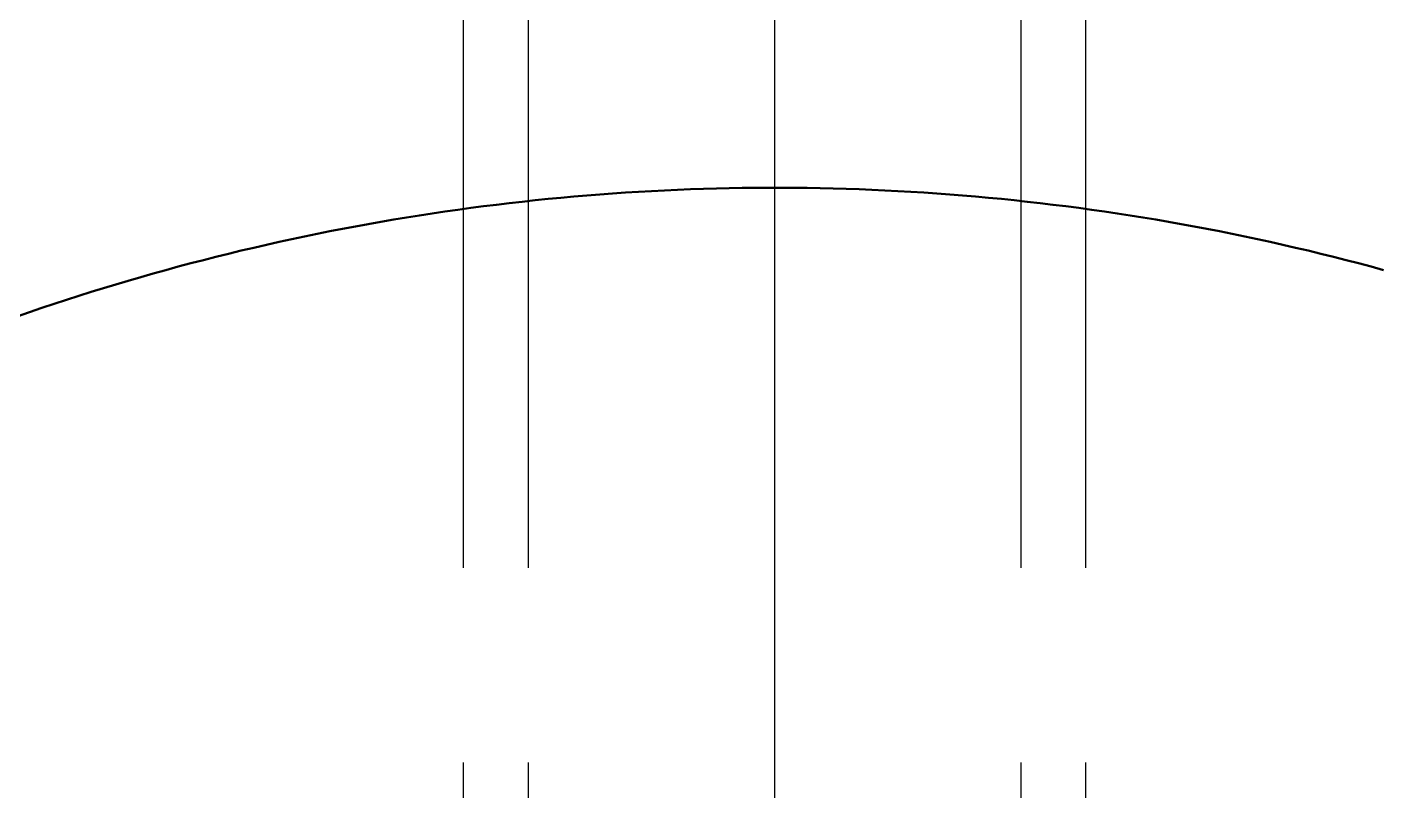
# Model space of a CAD drawing. Header units: millimetres. Extents: x 0 to 420, y 0 to 297.
# Drawn here: x 83.87 to 89.1, y 211.96 to 214.9 of the extents above; entities that cross this region are included whole.
import ezdxf

# ---------------------------------------------------------------- set-up
doc = ezdxf.new("R2010")
doc.units = ezdxf.units.MM
doc.linetypes.add('ISO02-TRAZOS', pattern=[3.75, 3, -0.75])
doc.linetypes.add('ISO04-TRAZO-PUNTO', pattern=[7.625, 6, -0.75, 0.125, -0.75])
for name, color, linetype, lineweight in [('01-VISIBLE', 7, 'CONTINUOUS', 50), ('02-OCULTA', 4, 'ISO02-TRAZOS', 25), ('03-EJE', 1, 'ISO04-TRAZO-PUNTO', 25)]:
    doc.layers.add(name, color=color, linetype=linetype, lineweight=lineweight)

msp = doc.modelspace()

# ---------------------------------------------------------------- linework, layer by layer
at = {"layer": '01-VISIBLE'}
msp.add_lwpolyline([(83.8288, 213.7892), (83.876, 213.8056), (83.9234, 213.8217), (83.9709, 213.8375), (84.0184, 213.8531), (84.0661, 213.8684), (84.1138, 213.8834), (84.1616, 213.8982), (84.2095, 213.9127), (84.2574, 213.9269), (84.3055, 213.9409), (84.3536, 213.9545), (84.4018, 213.9679), (84.4501, 213.9811), (84.4985, 213.9939), (84.5469, 214.0065), (84.5954, 214.0188), (84.6439, 214.0309), (84.6926, 214.0426), (84.7413, 214.0541), (84.79, 214.0653), (84.8389, 214.0763), (84.8877, 214.0869), (84.9367, 214.0973), (84.9857, 214.1074), (85.0347, 214.1173), (85.0839, 214.1268), (85.133, 214.1361), (85.1822, 214.1451), (85.2315, 214.1538), (85.2808, 214.1623), (85.3302, 214.1704), (85.3796, 214.1783), (85.4291, 214.1859), (85.4785, 214.1932), (85.5281, 214.2003), (85.5777, 214.207), (85.6273, 214.2135), (85.6769, 214.2197), (85.7266, 214.2257), (85.7763, 214.2313), (85.8261, 214.2367), (85.8758, 214.2417), (85.9256, 214.2465), (85.9755, 214.2511), (86.0253, 214.2553), (86.0752, 214.2592), (86.1251, 214.2629), (86.175, 214.2663), (86.225, 214.2694), (86.2749, 214.2722), (86.3249, 214.2748), (86.3749, 214.277), (86.4249, 214.279), (86.4749, 214.2807), (86.5249, 214.2821), (86.5749, 214.2833), (86.6249, 214.2841), (86.675, 214.2847), (86.725, 214.285), (86.775, 214.285), (86.8251, 214.2847), (86.8751, 214.2841), (86.9251, 214.2833), (86.9751, 214.2821), (87.0251, 214.2807), (87.0751, 214.279), (87.1251, 214.277), (87.1751, 214.2748), (87.2251, 214.2722), (87.275, 214.2694), (87.325, 214.2663), (87.3749, 214.2629), (87.4248, 214.2592), (87.4747, 214.2553), (87.5245, 214.2511), (87.5744, 214.2465), (87.6242, 214.2417), (87.6739, 214.2367), (87.7237, 214.2313), (87.7734, 214.2257), (87.8231, 214.2197), (87.8727, 214.2135), (87.9223, 214.207), (87.9719, 214.2003), (88.0215, 214.1932), (88.0709, 214.1859), (88.1204, 214.1783), (88.1698, 214.1704), (88.2192, 214.1623), (88.2685, 214.1538), (88.3178, 214.1451), (88.367, 214.1361), (88.4161, 214.1268), (88.4653, 214.1173), (88.5143, 214.1074), (88.5633, 214.0973), (88.6123, 214.0869), (88.6611, 214.0763), (88.71, 214.0653), (88.7587, 214.0541), (88.8074, 214.0426), (88.8561, 214.0309), (88.9046, 214.0188), (88.9531, 214.0065), (89.0015, 213.9939), (89.0499, 213.9811), (89.0982, 213.9679)], dxfattribs=at)
at = {"layer": '02-OCULTA'}
for p, q in [((85.55, 160.32), (85.55, 217.31)), ((85.8, 160.32), (85.8, 217.31)), ((87.7, 160.32), (87.7, 217.31)), ((87.95, 160.32), (87.95, 217.31))]:
    msp.add_line(p, q, dxfattribs=at)
at = {"layer": '03-EJE'}
msp.add_line((86.75, 148), (86.75, 223.93), dxfattribs=at)

doc.saveas('drawing.dxf')
